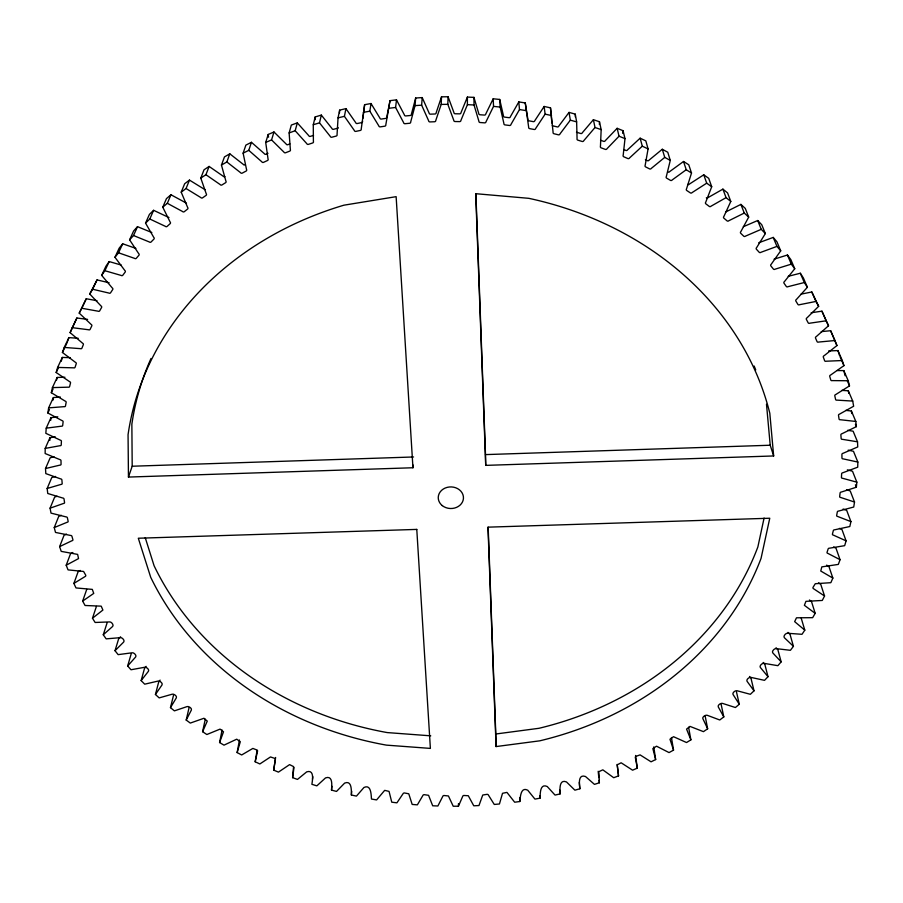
<?xml version="1.0" encoding="UTF-8"?>
<svg xmlns="http://www.w3.org/2000/svg" width="903" height="903" viewBox="0 0 903 903"><rect width="100%" height="100%" fill="white"/><g stroke="black" fill="none" stroke-linecap="round" stroke-linejoin="round"><path stroke-width="1.35" d="M257.084 750.404L255.188 761.771L259.838 763.972L270.505 756.94L274.828 758.418L275.381 759.118L273.699 770.146L278.451 772.121L289.592 764.615L293.565 766.602L292.617 777.652L297.471 779.424L306.715 771.851C314.526 769.379 312.506 779.978 311.896 784.312L316.84 785.858L325.52 777.912C333.151 775.101 331.785 785.745 331.503 790.102L336.514 791.434L344.619 783.115C352.046 779.978 351.335 790.656 351.38 795.012L356.448 796.119L363.965 787.472C371.189 784.018 371.099 794.719 371.483 799.042L376.607 799.923L384.678 790.351L389.058 791.4L391.755 802.18L396.925 802.835L403.393 793.229L404.33 792.936L408.766 793.793L412.174 804.426L417.367 804.855L423.18 794.979L424.083 794.651L428.575 795.306L432.684 805.781L437.887 805.984L443.023 795.87L443.915 795.498L448.43 795.961L453.227 806.244L458.431 806.21L458.453 803.636M55.241 436.815L49.902 437.786L45.195 448.407L45.15 453.52L59.835 459.593A1.174 0.971 19.8 0 1 60.998 460.688L61.065 464.244A1.174 0.971 19.7 0 1 59.937 465.124L45.511 468.533L45.805 473.601L60.659 478.906A1.163 0.959 19.1 0 1 61.889 479.933L62.183 483.466A1.163 0.948 19 0 1 61.133 484.392L47.148 488.478L47.769 493.489L62.747 498.027A1.151 0.948 18.5 0 1 64.023 498.987L64.553 502.474A1.151 0.937 18.4 0 1 63.571 503.445L50.083 508.175L51.02 513.118L66.066 516.9A1.14 0.937 17.8 0 1 67.386 517.791L68.131 521.212A1.14 0.926 17.7 0 1 67.228 522.227L54.248 527.566L55.501 532.431L70.569 535.456A1.14 0.926 17.2 0 1 71.924 536.269L72.895 539.644A1.129 0.914 17.1 0 1 72.071 540.683L59.643 546.608L61.19 551.372L77.624 554.397L78.55 558.573L66.201 565.233L68.041 569.883L83.584 571.452L85.808 575.335L85.616 576.216L73.888 583.417L76.01 587.943L92.309 589.388L93.743 593.395L82.658 601.082L85.051 605.484L101.215 606.15L102.897 610.056L92.478 618.216L95.12 622.472L109.624 621.919C111.453 621.648 114.105 625.169 112.615 626.468L103.281 634.764L106.159 638.861L120.438 637.653C122.244 637.315 125.065 640.645 123.688 642.033L115.02 650.702L118.146 654.641L132.154 652.779C133.926 652.372 136.906 655.51 135.653 656.978L127.662 665.985L131.003 669.755L144.717 667.261C146.467 666.798 149.582 669.733 148.442 671.268L141.15 680.591L144.694 684.181L158.081 681.076C159.797 680.546 163.037 683.289 162.032 684.892L155.44 694.486L159.176 697.895L172.202 694.204C173.895 693.617 177.236 696.168 176.356 697.816L170.475 707.647L174.403 710.864L187.023 706.609C188.693 705.965 192.136 708.324 191.38 710.018L186.21 720.063L190.307 723.077L203.988 718.257L207.272 721.102L202.599 731.701L206.855 734.523L220.072 729.105L223.515 731.791L219.587 742.537L223.989 745.156L236.721 739.185L240.311 741.702L237.139 752.571L241.665 754.976L252.863 748.418L257.107 750.088L257.615 750.811L255.188 761.771M49.879 440.325L49.902 437.786M458.431 806.21L462.9 795.882L463.747 795.464L468.296 795.735L473.77 805.803L478.974 805.544L482.744 795.024L487.214 794.313L488.128 794.64L494.268 804.46L499.449 803.975L502.519 793.297L506.944 792.394L514.676 802.225L519.823 801.514C520.354 797.214 520.625 786.513 527.736 790.204L534.937 799.099L540.05 798.162C540.254 793.816 539.892 783.115 547.218 786.502L555.029 795.08L560.074 793.918C559.95 789.549 558.946 778.86 566.474 781.93L574.884 790.17L579.861 788.782C579.41 784.425 577.751 773.769 585.483 776.501L594.456 784.38L599.366 782.777L598.802 771.704L602.832 769.841L613.713 777.72L618.532 775.891L617.223 764.83L621.14 762.787L632.585 770.191L637.304 768.148L635.599 755.461M848.177 450.145L853.47 451.297L857.85 462.065L857.715 467.178L842.849 472.754A1.174 0.971 -17.9 0 0 841.641 473.804L841.449 477.36A1.174 0.959 -17.8 0 0 842.544 478.274L856.845 482.168L856.371 487.225L841.348 492.033A1.163 0.959 -17.3 0 0 840.095 493.015L839.677 496.526A1.163 0.948 -17.2 0 0 840.693 497.485L854.52 502.034L853.73 507.023L838.616 511.064A1.151 0.948 -16.7 0 0 837.307 511.978L836.663 515.432A1.151 0.937 -16.5 0 0 837.6 516.437L850.919 521.618L849.813 526.528L834.654 529.801A1.14 0.937 -16 0 0 833.311 530.648L832.442 534.045A1.14 0.926 -15.9 0 0 833.3 535.084L846.088 540.852L844.666 545.672L829.507 548.189A1.14 0.926 -15.3 0 0 828.13 548.968L827.058 552.297A1.129 0.914 -15.2 0 0 827.837 553.37L840.05 559.702L838.334 564.409L821.82 566.881L820.759 571.023L832.859 578.089L830.85 582.683L815.274 583.722L812.926 587.526L813.084 588.406L824.552 595.991L822.283 600.45L805.95 601.342L804.381 605.303L815.183 613.363L812.644 617.675L796.48 617.799L794.663 621.648L804.799 630.147L802.011 634.301L787.529 633.274C785.712 632.947 782.946 636.367 784.391 637.721L793.432 646.322L790.407 650.318L776.185 648.625C774.402 648.23 771.467 651.458 772.787 652.892L781.151 661.854L777.901 665.68L763.972 663.344C762.211 662.892 759.13 665.917 760.326 667.43L768.001 676.697L764.536 680.354L750.924 677.397C749.185 676.878 745.98 679.711 747.052 681.28L754.016 690.84L750.359 694.305L737.096 690.761C735.392 690.174 732.062 692.804 733.022 694.441L739.275 704.25L735.414 707.523L722.535 703.403C720.865 702.76 717.433 705.198 718.257 706.88L723.8 716.903L719.77 719.984L707.297 715.311C705.661 714.612 702.139 716.847 702.827 718.574L707.647 728.777L703.46 731.656L689.96 726.384L686.573 729.116L690.885 739.85L686.54 742.537L673.514 736.69L669.981 739.252L673.536 750.122L669.055 752.594L656.526 746.194L652.858 748.587L655.657 759.558L651.052 761.816L640.092 754.885L635.791 756.421L635.26 757.12L637.304 768.148M600.518 140.202L603.644 141.353A1.264 1.196 -24.4 0 0 605.292 140.642L617.144 128.305L619.029 136.218L607.03 148.679A1.287 1.208 -23.6 0 1 605.36 149.39L601.138 147.844A1.287 1.208 -23.4 0 1 600.461 146.263L601.161 129.603L599.479 121.758L593.406 119.693L595.009 127.515L583.801 140.654A1.287 1.219 -22.2 0 1 582.175 141.466L577.841 140.146A1.287 1.219 -21.9 0 1 577.062 138.599L576.633 121.894L575.267 114.128L569.037 112.401L570.335 120.155L559.984 133.915A1.287 1.23 -20.1 0 1 558.404 134.818L553.968 133.734A1.287 1.23 -19.6 0 1 553.087 132.233L550.491 107.841L544.137 106.464L534.813 120.663A1.264 1.219 -17.9 0 1 533.323 121.634L528.865 120.81A1.264 1.219 -17.2 0 1 527.894 119.377L525.264 102.942L518.819 101.915L510.432 116.622A1.264 1.23 -13.5 0 1 508.999 117.683L504.495 117.097A1.264 1.23 -12.5 0 1 503.434 115.719L499.709 99.443L493.196 98.788L485.791 113.947A1.264 1.23 -7.4 0 1 484.437 115.076L479.888 114.749A1.264 1.23 -6.1 0 1 478.737 113.439L473.94 97.377L467.393 97.084L467.404 104.669L460.936 120.381A1.275 1.242 0.1 0 1 459.627 121.612L455.01 121.533A1.275 1.242 1.4 0 1 453.757 120.268L447.832 104.342L448.069 96.756L441.511 96.835L436.172 112.717A1.264 1.23 7.6 0 1 434.964 113.992L430.415 114.162A1.264 1.23 8.9 0 1 429.083 112.988L422.209 97.58L415.673 98.021L411.407 114.162A1.264 1.23 14 0 1 410.289 115.505L405.763 115.934A1.264 1.23 15 0 1 404.363 114.828L396.496 99.849L390.017 100.651L386.823 116.984A1.264 1.219 18.8 0 1 385.807 118.383L381.326 119.061A1.264 1.219 19.5 0 1 379.858 118.033L371.031 103.529L364.631 104.692L361.234 128.982A1.287 1.23 21.3 0 1 360.297 130.45L355.838 131.386A1.287 1.23 21.8 0 1 354.292 130.427L344.415 116.329L345.939 108.62L339.652 110.132L338.049 117.853L337.056 134.536A1.287 1.219 23.6 0 1 336.232 136.048L331.852 137.222A1.287 1.219 23.9 0 1 330.25 136.364L319.504 122.853L321.333 115.087L315.181 116.938L313.273 124.727L313.397 141.399A1.287 1.208 25.1 0 1 312.675 142.956L308.397 144.367A1.287 1.208 25.4 0 1 306.749 143.6L295.179 130.732L297.313 122.887L308.724 135.619A1.264 1.196 26.1 0 0 310.35 136.387L313.522 135.337M599.378 124.501L599.479 121.758M422.209 97.58L421.645 105.177L428.62 120.731A1.275 1.242 8.4 0 0 429.952 121.928L434.569 121.747A1.275 1.242 7.1 0 0 435.788 120.46L441.195 104.409L441.511 96.835M412.953 467.754L396.135 196.662L343.885 205.195A325.701 280.528 0.9 0 0 128.057 434.704L128.452 477.066L412.953 467.754L413.111 465.056M339.483 112.886L339.652 110.132M57.792 416.814L50.952 417.694L46.222 428.169L45.839 433.305L60.298 440.145A1.174 0.982 20.4 0 1 61.404 441.296L61.235 444.874A1.174 0.982 20.3 0 1 60.027 445.71L45.195 448.407M50.76 420.245L50.952 417.694M396.496 99.849L395.604 107.457L403.585 122.594A1.287 1.242 14.2 0 0 404.995 123.711L409.578 123.282A1.287 1.242 13.3 0 0 410.707 121.916L415.03 105.617L415.673 98.021M351.38 795.012L351.719 791.175M331.503 790.102L331.909 786.265M622.743 133.418L623.036 130.687L617.144 128.305M623.036 130.687L625 138.622L623.205 155.169A1.287 1.208 -24.4 0 0 623.77 156.772L627.856 158.556A1.287 1.196 -24.5 0 0 629.56 157.935L642.304 146.184L640.137 138.182L627.562 149.808A1.264 1.185 -25.2 0 1 625.869 150.417L623.849 149.537M312.517 779.21L312.822 776.67M362.893 118.406L364.631 104.692M371.031 103.529L369.824 111.182L378.775 125.833A1.287 1.23 18.6 0 0 380.253 126.871L384.791 126.183A1.287 1.23 17.9 0 0 385.818 124.772L390.017 100.651M292.617 777.652L293.994 767.482M46.222 428.169L61.427 426.193A1.185 0.993 20.9 0 0 62.691 425.426L63.108 421.848A1.185 0.993 21 0 0 62.059 420.629L47.882 413.01L48.627 407.874L53.367 397.568L60.343 397.027M52.995 400.119L53.367 397.568M273.699 770.146L275.618 757.47M640.137 138.182L645.826 140.868L648.072 148.905L645.193 165.272A1.287 1.196 -25 0 0 645.645 166.908L649.584 168.895A1.287 1.185 -25.1 0 0 651.323 168.376L664.743 157.382L662.294 149.255L649.054 160.147A1.264 1.174 -25.7 0 1 647.338 160.666L645.397 159.673M237.139 752.571L239.442 739.986M219.587 742.537L222.082 730.008M48.627 407.874L64.147 406.666A1.196 1.005 21.6 0 0 65.479 405.955L66.145 402.377A1.196 1.005 21.7 0 0 65.163 401.101L51.324 392.726L52.419 387.601L57.149 377.454L64.948 377.251M56.607 379.994L57.149 377.454M202.599 731.701L205.274 719.228M764.085 518.051L757.877 546.902A322.078 278.44 0.9 0 1 538.989 728.292L495.781 734.004L496.074 746.567L539.734 740.832A325.701 280.528 0.9 0 0 761.06 558.359L769.762 518.232L487.981 527.16L496.074 746.567M186.21 720.063L189.066 707.659M662.294 149.255L667.769 152.246L670.274 160.407L666.335 176.525A1.275 1.185 -25.3 0 0 666.674 178.162L670.455 180.363A1.275 1.185 -25.4 0 0 672.204 179.934L686.235 169.73L691.517 173.037L686.54 188.851A1.275 1.174 -25.4 0 0 686.777 190.51L690.366 192.892A1.275 1.174 -25.4 0 0 692.127 192.565L706.699 183.174L711.711 186.752L705.74 202.193A1.275 1.163 -25.4 0 0 705.864 203.852L709.261 206.415A1.275 1.163 -25.4 0 0 711.022 206.189L726.068 197.644L730.787 201.459L723.867 216.494A1.275 1.151 -25.2 0 0 723.867 218.142L727.062 220.874A1.275 1.14 -25.2 0 0 728.834 220.727L744.275 213.052L748.689 217.104L740.844 231.653A1.264 1.14 -25 0 0 740.742 233.301L743.722 236.18A1.264 1.129 -24.9 0 0 745.472 236.134L761.252 229.328L765.349 233.584L756.624 247.625A1.264 1.117 -24.6 0 0 756.421 249.239L759.175 252.253A1.264 1.117 -24.6 0 0 760.902 252.309L776.941 246.395L780.711 250.831L771.173 264.308A1.253 1.106 -24.2 0 0 770.857 265.9L773.374 269.038A1.253 1.106 -24.2 0 0 775.09 269.184L791.31 264.15L794.742 268.755L784.425 281.623A1.253 1.095 -23.8 0 0 784.007 283.192L786.287 286.443A1.253 1.095 -23.7 0 0 787.969 286.68L804.325 282.537L807.395 287.278L796.378 299.514A1.242 1.084 -23.3 0 0 795.859 301.049L797.891 304.39A1.242 1.084 -23.2 0 0 799.539 304.706L815.94 301.444L818.66 306.309L806.977 317.879A1.23 1.072 -22.8 0 0 806.368 319.369L808.151 322.789A1.23 1.072 -22.7 0 0 809.754 323.195L826.155 320.802L828.514 325.769L816.222 336.638A1.23 1.061 -22.2 0 0 815.522 338.094L817.057 341.582A1.23 1.05 -22.1 0 0 818.615 342.056L834.936 340.533L836.934 345.578L824.112 355.726A1.219 1.038 -21.7 0 0 823.322 357.136L824.608 360.669A1.219 1.038 -21.5 0 0 826.098 361.223L842.296 360.534L843.933 365.636L830.613 375.05A1.208 1.027 -21.1 0 0 829.744 376.404L830.783 379.982A1.208 1.027 -21 0 0 832.216 380.603L848.222 380.75L849.497 385.886L835.749 394.543A1.208 1.016 -20.5 0 0 834.801 395.853L835.591 399.442A1.208 1.016 -20.3 0 0 836.968 400.131L852.725 401.079L853.64 406.237L839.53 414.138A1.196 1.005 -19.8 0 0 838.515 415.38L839.045 418.981A1.196 1.005 -19.7 0 0 840.354 419.737L855.818 421.453L856.383 426.622L841.957 433.745A1.185 0.993 -19.2 0 0 840.874 434.93L841.156 438.519A1.185 0.993 -19.1 0 0 842.409 439.332L857.523 441.815L857.726 446.951L843.052 453.306A1.174 0.982 -18.6 0 0 841.912 454.423L841.957 458.002A1.174 0.982 -18.5 0 0 843.131 458.871L857.85 462.065M170.475 707.647L173.5 695.321M155.44 694.486L158.635 682.228L160.079 680.106M141.15 680.591L144.503 668.412L146.117 666.358M289.863 143.882L287.82 144.694A1.264 1.185 27 0 1 286.161 144.028L273.981 131.973L271.566 139.909L283.903 152.088A1.287 1.196 26.3 0 0 285.585 152.754L289.739 151.117A1.287 1.208 26.1 0 0 290.348 149.537L289.129 132.933L291.33 125.065L297.313 122.887M52.419 387.601L68.21 387.184A1.208 1.016 22.2 0 0 69.61 386.54L70.513 382.985A1.208 1.016 22.3 0 0 69.61 381.653L56.178 372.521L57.623 367.431L62.318 357.441L70.231 357.644M61.246 361.234L62.318 357.441M127.662 665.985L131.172 653.896M115.02 650.702L118.688 638.703L120.596 636.784M267.988 153.284L266.001 154.21A1.264 1.174 27.5 0 1 264.319 153.634L251.452 142.302L248.765 150.338L261.802 161.784A1.287 1.196 26.9 0 0 263.518 162.359L267.514 160.508A1.287 1.196 26.8 0 0 268.022 158.894L265.708 142.437L268.191 134.479L273.981 131.973M103.281 634.764L107.085 622.867M92.478 618.216L96.418 606.421M57.623 367.431L73.628 367.826A1.208 1.027 22.8 0 0 75.084 367.25L76.247 363.717A1.208 1.027 22.9 0 0 75.423 362.329L62.431 352.475L64.248 347.429L80.412 348.648A1.219 1.038 23.4 0 0 81.925 348.152L83.336 344.664A1.219 1.05 23.5 0 0 82.602 343.23L70.118 332.643L72.285 327.665L88.562 329.753A1.23 1.05 23.9 0 0 90.131 329.324L91.79 325.893A1.23 1.061 24 0 0 91.135 324.414L79.227 313.127L81.755 308.25L98.066 311.185A1.23 1.072 24.5 0 0 99.68 310.846L101.587 307.483A1.242 1.072 24.6 0 0 101.023 305.97L89.747 294.006L92.625 289.242L108.924 293.057A1.242 1.084 25 0 0 110.572 292.786L112.728 289.524A1.242 1.084 25.1 0 0 112.265 287.967L101.655 275.359L104.895 270.719L121.104 275.415A1.253 1.095 25.5 0 0 122.797 275.246L125.178 272.074A1.253 1.095 25.6 0 0 124.817 270.494L114.952 257.276L118.541 252.795L134.592 258.371A1.253 1.106 26 0 0 136.308 258.281L138.938 255.233A1.253 1.106 26.1 0 0 138.678 253.619L129.603 239.826L133.52 235.525L149.345 241.981A1.264 1.117 26.4 0 0 151.083 241.981L153.939 239.069A1.264 1.129 26.4 0 0 153.781 237.433L145.552 223.109L149.796 219L165.339 226.326A1.264 1.129 26.7 0 0 167.089 226.427L170.17 223.651A1.264 1.14 26.8 0 0 170.114 222.014L162.777 207.193L167.326 203.299L182.508 211.494A1.275 1.151 27 0 0 184.268 211.697L187.553 209.078A1.275 1.151 27 0 0 187.621 207.419L181.21 192.17L186.063 188.513L200.805 197.554A1.275 1.163 27.2 0 0 202.565 197.847L206.053 195.398A1.275 1.163 27.2 0 0 206.223 193.75L200.793 178.105L205.929 174.708L220.174 184.573A1.275 1.174 27.2 0 0 221.924 184.968L225.592 182.699A1.275 1.174 27.2 0 0 225.874 181.063L221.449 165.08L226.856 161.953L240.525 172.631A1.275 1.185 27.2 0 0 242.264 173.116L246.113 171.051A1.275 1.185 27.1 0 0 246.508 169.414L243.121 153.171L245.876 145.112L251.452 142.302M128.452 477.066L132.199 466.23L131.861 424.184A322.078 278.44 0.9 0 1 150.993 358.491M82.658 601.082L86.733 589.399M67.556 341.357L68.899 337.609L78.222 338.309M73.888 583.417L78.076 571.836L80.311 570.459M226.856 161.953L229.791 153.815L243.291 164.38A1.264 1.174 27.7 0 0 245.006 164.854M221.449 165.08L224.463 156.908L229.791 153.815M66.201 565.233L70.502 553.787L72.85 552.501M205.929 174.708L209.112 166.434L223.176 176.209A1.264 1.163 27.8 0 0 224.903 176.593M59.643 546.608L64.034 535.276L66.495 534.102M200.793 178.105L204.033 169.798L209.112 166.434M54.248 527.566L58.74 516.369L61.302 515.308M186.063 188.513L189.472 180.103L204.033 189.066A1.264 1.151 27.7 0 0 205.184 189.562M467.393 97.084L461.004 112.638A1.264 1.23 0 0 1 459.717 113.846L455.157 113.767A1.264 1.23 1.4 0 1 453.916 112.525L448.069 96.756M50.083 508.175L54.643 497.113L57.07 496.255M181.21 192.17L184.675 183.727L189.472 180.103M47.148 488.478L51.776 477.552L55.546 476.445M167.326 203.299L170.96 194.755L185.939 202.87A1.253 1.14 27.5 0 0 186.481 203.231M162.777 207.193L166.457 198.615L170.96 194.755M45.511 468.533L50.196 457.765L54.078 456.839M87.602 319.391L76.879 318.014L70.118 332.643M149.796 219L153.623 210.309L168.963 217.567M145.552 223.109L149.424 214.383L153.623 210.309M133.52 235.525L137.516 226.676L151.839 232.545M129.603 239.826L133.633 230.942L137.516 226.676M47.882 413.01L49.462 409.567M118.541 252.795L122.695 243.787L135.901 248.393M114.952 257.276L119.14 248.235L122.695 243.787M51.324 392.726L53.096 388.911M104.895 270.719L109.184 261.565L121.194 265.053M101.655 275.359L105.978 266.159L109.184 261.565M56.178 372.521L58.526 367.51M64.248 347.429L68.899 337.609M89.747 294.006L97.039 279.919L109.105 282.752M62.431 352.475L67.104 342.609M92.625 289.242L97.039 279.919M72.285 327.665L76.879 318.014M79.227 313.127L86.259 298.758L97.005 300.699M81.755 308.25L86.259 298.758M493.196 98.788L493.535 106.396L486.04 121.702A1.275 1.242 -6.9 0 1 484.663 122.853L480.057 122.515A1.275 1.242 -5.6 0 1 478.883 121.183L474.03 104.974L473.94 97.377M518.819 101.915L519.485 109.556L510.985 124.411A1.287 1.242 -12.7 0 1 509.54 125.483L504.969 124.896A1.287 1.242 -11.7 0 1 503.897 123.497L500.138 107.051L499.709 99.443M544.137 106.464L545.119 114.15L535.671 128.486A1.287 1.23 -17 0 1 534.158 129.479L529.655 128.632A1.287 1.23 -16.3 0 1 528.661 127.188L525.264 102.942M569.037 112.401L558.822 126.036A1.264 1.219 -21 0 1 557.264 126.917L552.884 125.844A1.264 1.219 -20.5 0 1 552.331 125.54M593.406 119.693L582.345 132.707A1.264 1.208 -23 0 1 580.742 133.509L576.464 132.199M691.517 173.037L688.752 164.764L683.526 161.49L669.687 171.593A1.264 1.174 -26 0 1 667.949 172.01M711.711 186.752L708.72 178.343L703.764 174.81L689.373 184.099A1.264 1.163 -26 0 1 687.635 184.426M730.787 201.459L727.581 192.915L722.908 189.133L708.054 197.588A1.264 1.151 -25.9 0 1 706.315 197.825M243.121 153.171L248.765 150.338M725.662 212.002L740.9 204.394L745.28 208.401L748.689 217.104M743.316 226.743L757.696 220.524L761.748 224.734L765.349 233.584M265.708 142.437L271.566 139.909M758.701 242.794L773.216 237.421L776.941 241.812L780.711 250.831M289.129 132.933L295.179 130.732M774.085 259.172L787.439 255.018L790.825 259.579L794.742 268.755M313.273 124.727L319.504 122.853M788.206 276.318L800.318 273.237L803.365 277.932L807.395 287.278M338.049 117.853L344.415 116.329M801.017 294.141L811.82 291.985L818.66 306.309M363.345 112.356L369.824 111.182M811.142 312.754L821.933 311.174L828.514 325.769M389.046 108.27L395.604 107.457M821.233 331.615L830.647 330.724L834.936 340.533M415.03 105.617L421.645 105.177M828.615 350.962L837.95 350.567L842.296 360.534M132.199 466.23L413.551 456.974M485.712 465.372L485.498 454.604L770.214 445.235L773.657 455.959L485.712 465.372L475.7 193.693L528.831 198.333A325.701 280.528 0.9 0 1 769.807 413.247L773.657 455.959M441.195 104.409L447.832 104.342M837.239 370.557L843.831 370.614L848.222 380.75M467.404 104.669L474.03 104.974M841.822 390.389L848.312 390.785L852.725 401.079M430.742 735.832L387.24 732.581A322.078 278.44 0.9 0 1 154.086 565.741L145.236 537.657M493.535 106.396L500.138 107.051M845.851 410.38L851.405 411L855.818 421.453M519.485 109.556L526.009 110.584M847.68 430.302L853.121 431.194L857.523 441.815M545.119 114.15L551.552 115.539M847.364 469.842L852.511 471.242L856.845 482.168M570.335 120.155L576.633 121.894M846.506 489.742L850.242 490.972L854.52 502.034M595.009 127.515L601.161 129.603M843.12 509.01L846.709 510.409L850.919 521.618M619.029 136.218L625 138.622M839.429 528.379L841.957 529.519L846.088 540.852M642.304 146.184L648.072 148.905M833.593 546.981L836.009 548.234L840.05 559.702M664.743 157.382L670.274 160.407M826.617 565.143L828.92 566.508L832.859 578.089M818.558 582.83L820.737 584.297L824.552 595.991M809.438 599.998L811.492 601.545L815.183 613.363M788.014 632.405L790.012 634.301L793.432 646.322M776.038 647.756L777.878 649.742L781.151 661.854M763.193 662.452L764.875 664.495L768.001 676.697M321.333 115.087L331.943 128.463A1.264 1.208 24.8 0 0 333.512 129.321L337.846 128.158A1.264 1.208 24.4 0 0 338.388 127.831M749.524 676.449L751.059 678.559L754.016 690.84M345.939 108.62L355.68 122.594A1.264 1.219 22.7 0 0 357.204 123.53L361.618 122.605A1.264 1.219 22.2 0 0 362.543 121.16M821.933 311.174L826.155 320.802M836.934 345.578L830.647 330.724M840.117 356.877L843.933 365.636M811.82 291.985L815.94 301.444M847.296 380.795L849.497 385.886M800.318 273.237L804.325 282.537M787.439 255.018L791.31 264.15M855.401 424.286L856.383 426.622M773.216 237.421L776.941 246.395M757.696 220.524L761.252 229.328M855.412 484.787L856.371 487.225M740.9 204.394L744.275 213.052M722.908 189.133L726.068 197.644M703.764 174.81L706.699 183.174M683.526 161.49L686.235 169.73M837.95 350.567L839.576 355.624M801.232 618.228L804.799 630.147M843.831 370.614L845.106 375.716M736.476 691.89L739.275 704.25M721.17 704.475L723.8 716.903M705.209 716.282L707.647 728.777M688.617 727.31L690.885 739.85M848.312 390.785L848.775 393.336M671.448 737.514L673.536 750.122M653.761 746.905L655.657 759.558M268.191 134.479L268.575 137.188M617.167 764.435L618.532 775.891M851.405 411L851.687 413.563M598.181 771.286L598.836 777.675M599.095 780.226L599.366 782.777M550.491 107.841L551.891 122.989M766.489 404.228L770.214 445.235M579.308 782.393L579.861 788.782M559.804 790.069L560.074 793.918M539.904 795.599L540.05 798.162M519.665 797.665L519.823 801.514M475.892 193.648L485.498 454.604M488.162 527.194L495.781 734.004M575.267 114.128L575.335 116.882M315.181 116.938L315.203 119.693M754.129 366.008A322.078 278.44 0.9 0 1 755.732 369.925M416.78 529.406L138.306 538.233L150.711 577.288A325.701 280.528 0.9 0 0 386.439 745.133L430.381 748.406L416.78 529.406M442.289 505.612A12.608 10.802 0.9 0 0 463.149 500.16A12.608 10.802 0.9 0 0 447.12 487.383A12.608 10.802 0.9 0 0 442.289 505.612"/></g></svg>
